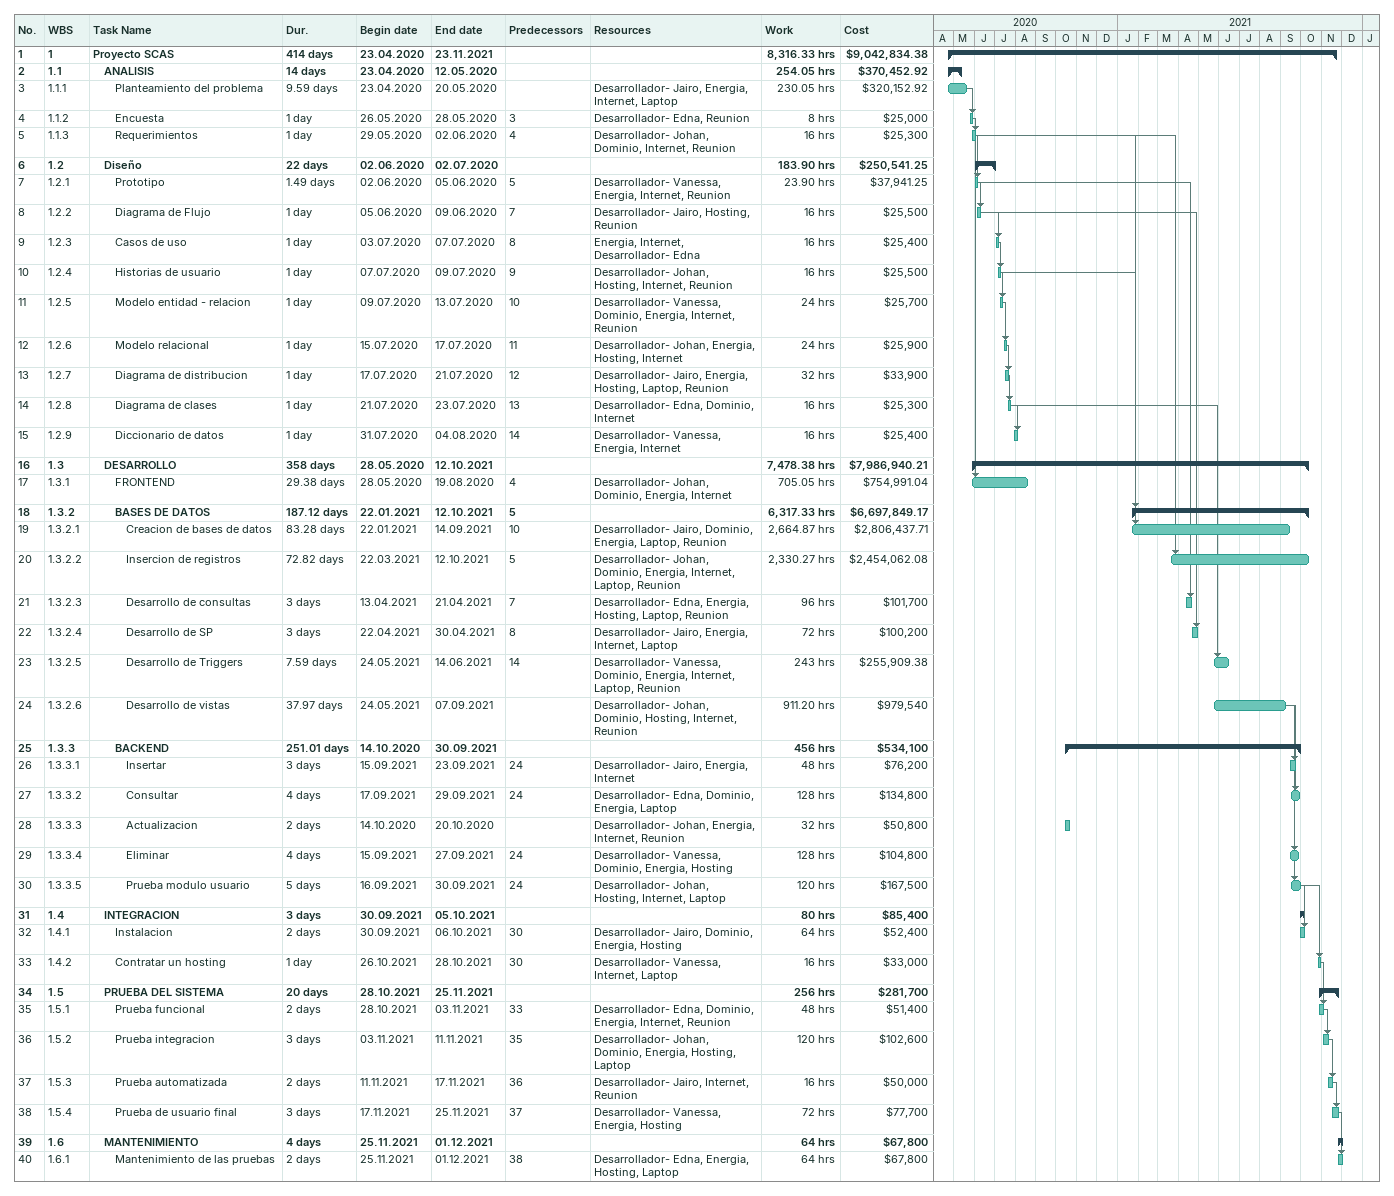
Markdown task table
| ID | WBS | Task | Duration | Start | Finish | Predecessors | Resources | Work (h) | Cost ($) |
|---|---|---|---|---|---|---|---|---|---|
| 1 | 1 | **Proyecto SCAS** | 414d | 2020-04-23 | 2021-11-23 |  |  | 8316.33 | 9042834.38 |
| 2 | 1.1 | **ANALISIS** | 14d | 2020-04-23 | 2020-05-12 |  |  | 254.05 | 370452.92 |
| 3 | 1.1.1 | Planteamiento del problema | 9.59d | 2020-04-23 | 2020-05-20 |  | Desarrollador- Jairo, Energia, Internet, Laptop | 230.05 | 320152.92 |
| 4 | 1.1.2 | Encuesta | 1d | 2020-05-26 | 2020-05-28 | 3 | Desarrollador- Edna, Reunion | 8 | 25000 |
| 5 | 1.1.3 | Requerimientos | 1d | 2020-05-29 | 2020-06-02 | 4 | Desarrollador- Johan, Dominio, Internet, Reunion | 16 | 25300 |
| 6 | 1.2 | **Diseño** | 22d | 2020-06-02 | 2020-07-02 |  |  | 183.90 | 250541.25 |
| 7 | 1.2.1 | Prototipo | 1.49d | 2020-06-02 | 2020-06-05 | 5 | Desarrollador- Vanessa, Energia, Internet, Reunion | 23.90 | 37941.25 |
| 8 | 1.2.2 | Diagrama de Flujo | 1d | 2020-06-05 | 2020-06-09 | 7 | Desarrollador- Jairo, Hosting, Reunion | 16 | 25500 |
| 9 | 1.2.3 | Casos de uso | 1d | 2020-07-03 | 2020-07-07 | 8 | Energia, Internet, Desarrollador- Edna | 16 | 25400 |
| 10 | 1.2.4 | Historias de usuario | 1d | 2020-07-07 | 2020-07-09 | 9 | Desarrollador- Johan, Hosting, Internet, Reunion | 16 | 25500 |
| 11 | 1.2.5 | Modelo entidad - relacion | 1d | 2020-07-09 | 2020-07-13 | 10 | Desarrollador- Vanessa, Dominio, Energia, Internet, Reunion | 24 | 25700 |
| 12 | 1.2.6 | Modelo relacional | 1d | 2020-07-15 | 2020-07-17 | 11 | Desarrollador- Johan, Energia, Hosting, Internet | 24 | 25900 |
| 13 | 1.2.7 | Diagrama de distribucion | 1d | 2020-07-17 | 2020-07-21 | 12 | Desarrollador- Jairo, Energia, Hosting, Laptop, Reunion | 32 | 33900 |
| 14 | 1.2.8 | Diagrama de clases | 1d | 2020-07-21 | 2020-07-23 | 13 | Desarrollador- Edna, Dominio, Internet | 16 | 25300 |
| 15 | 1.2.9 | Diccionario de datos | 1d | 2020-07-31 | 2020-08-04 | 14 | Desarrollador- Vanessa, Energia, Internet | 16 | 25400 |
| 16 | 1.3 | **DESARROLLO** | 358d | 2020-05-28 | 2021-10-12 |  |  | 7478.38 | 7986940.21 |
| 17 | 1.3.1 | FRONTEND | 29.38d | 2020-05-28 | 2020-08-19 | 4 | Desarrollador- Johan, Dominio, Energia, Internet | 705.05 | 754991.04 |
| 18 | 1.3.2 | **BASES DE DATOS** | 187.12d | 2021-01-22 | 2021-10-12 | 5 |  | 6317.33 | 6697849.17 |
| 19 | 1.3.2.1 | Creacion de bases de datos | 83.28d | 2021-01-22 | 2021-09-14 | 10 | Desarrollador- Jairo, Dominio, Energia, Laptop, Reunion | 2664.87 | 2806437.71 |
| 20 | 1.3.2.2 | Insercion de registros | 72.82d | 2021-03-22 | 2021-10-12 | 5 | Desarrollador- Johan, Dominio, Energia, Internet, Laptop, Reunion | 2330.27 | 2454062.08 |
| 21 | 1.3.2.3 | Desarrollo de consultas | 3d | 2021-04-13 | 2021-04-21 | 7 | Desarrollador- Edna, Energia, Hosting, Laptop, Reunion | 96 | 101700 |
| 22 | 1.3.2.4 | Desarrollo de SP | 3d | 2021-04-22 | 2021-04-30 | 8 | Desarrollador- Jairo, Energia, Internet, Laptop | 72 | 100200 |
| 23 | 1.3.2.5 | Desarrollo de Triggers | 7.59d | 2021-05-24 | 2021-06-14 | 14 | Desarrollador- Vanessa, Dominio, Energia, Internet, Laptop, Reunion | 243 | 255909.38 |
| 24 | 1.3.2.6 | Desarrollo de vistas | 37.97d | 2021-05-24 | 2021-09-07 |  | Desarrollador- Johan, Dominio, Hosting, Internet, Reunion | 911.20 | 979540 |
| 25 | 1.3.3 | **BACKEND** | 251.01d | 2020-10-14 | 2021-09-30 |  |  | 456 | 534100 |
| 26 | 1.3.3.1 | Insertar | 3d | 2021-09-15 | 2021-09-23 | 24 | Desarrollador- Jairo, Energia, Internet | 48 | 76200 |
| 27 | 1.3.3.2 | Consultar | 4d | 2021-09-17 | 2021-09-29 | 24 | Desarrollador- Edna, Dominio, Energia, Laptop | 128 | 134800 |
| 28 | 1.3.3.3 | Actualizacion | 2d | 2020-10-14 | 2020-10-20 |  | Desarrollador- Johan, Energia, Internet, Reunion | 32 | 50800 |
| 29 | 1.3.3.4 | Eliminar | 4d | 2021-09-15 | 2021-09-27 | 24 | Desarrollador- Vanessa, Dominio, Energia, Hosting | 128 | 104800 |
| 30 | 1.3.3.5 | Prueba modulo usuario | 5d | 2021-09-16 | 2021-09-30 | 24 | Desarrollador- Johan, Hosting, Internet, Laptop | 120 | 167500 |
| 31 | 1.4 | **INTEGRACION** | 3d | 2021-09-30 | 2021-10-05 |  |  | 80 | 85400 |
| 32 | 1.4.1 | Instalacion | 2d | 2021-09-30 | 2021-10-06 | 30 | Desarrollador- Jairo, Dominio, Energia, Hosting | 64 | 52400 |
| 33 | 1.4.2 | Contratar un hosting | 1d | 2021-10-26 | 2021-10-28 | 30 | Desarrollador- Vanessa, Internet, Laptop | 16 | 33000 |
| 34 | 1.5 | **PRUEBA DEL SISTEMA** | 20d | 2021-10-28 | 2021-11-25 |  |  | 256 | 281700 |
| 35 | 1.5.1 | Prueba funcional | 2d | 2021-10-28 | 2021-11-03 | 33 | Desarrollador- Edna, Dominio, Energia, Internet, Reunion | 48 | 51400 |
| 36 | 1.5.2 | Prueba integracion | 3d | 2021-11-03 | 2021-11-11 | 35 | Desarrollador- Johan, Dominio, Energia, Hosting, Laptop | 120 | 102600 |
| 37 | 1.5.3 | Prueba automatizada | 2d | 2021-11-11 | 2021-11-17 | 36 | Desarrollador- Jairo, Internet, Reunion | 16 | 50000 |
| 38 | 1.5.4 | Prueba de usuario final | 3d | 2021-11-17 | 2021-11-25 | 37 | Desarrollador- Vanessa, Energia, Hosting | 72 | 77700 |
| 39 | 1.6 | **MANTENIMIENTO** | 4d | 2021-11-25 | 2021-12-01 |  |  | 64 | 67800 |
| 40 | 1.6.1 | Mantenimiento de las pruebas | 2d | 2021-11-25 | 2021-12-01 | 38 | Desarrollador- Edna, Energia, Hosting, Laptop | 64 | 67800 |
